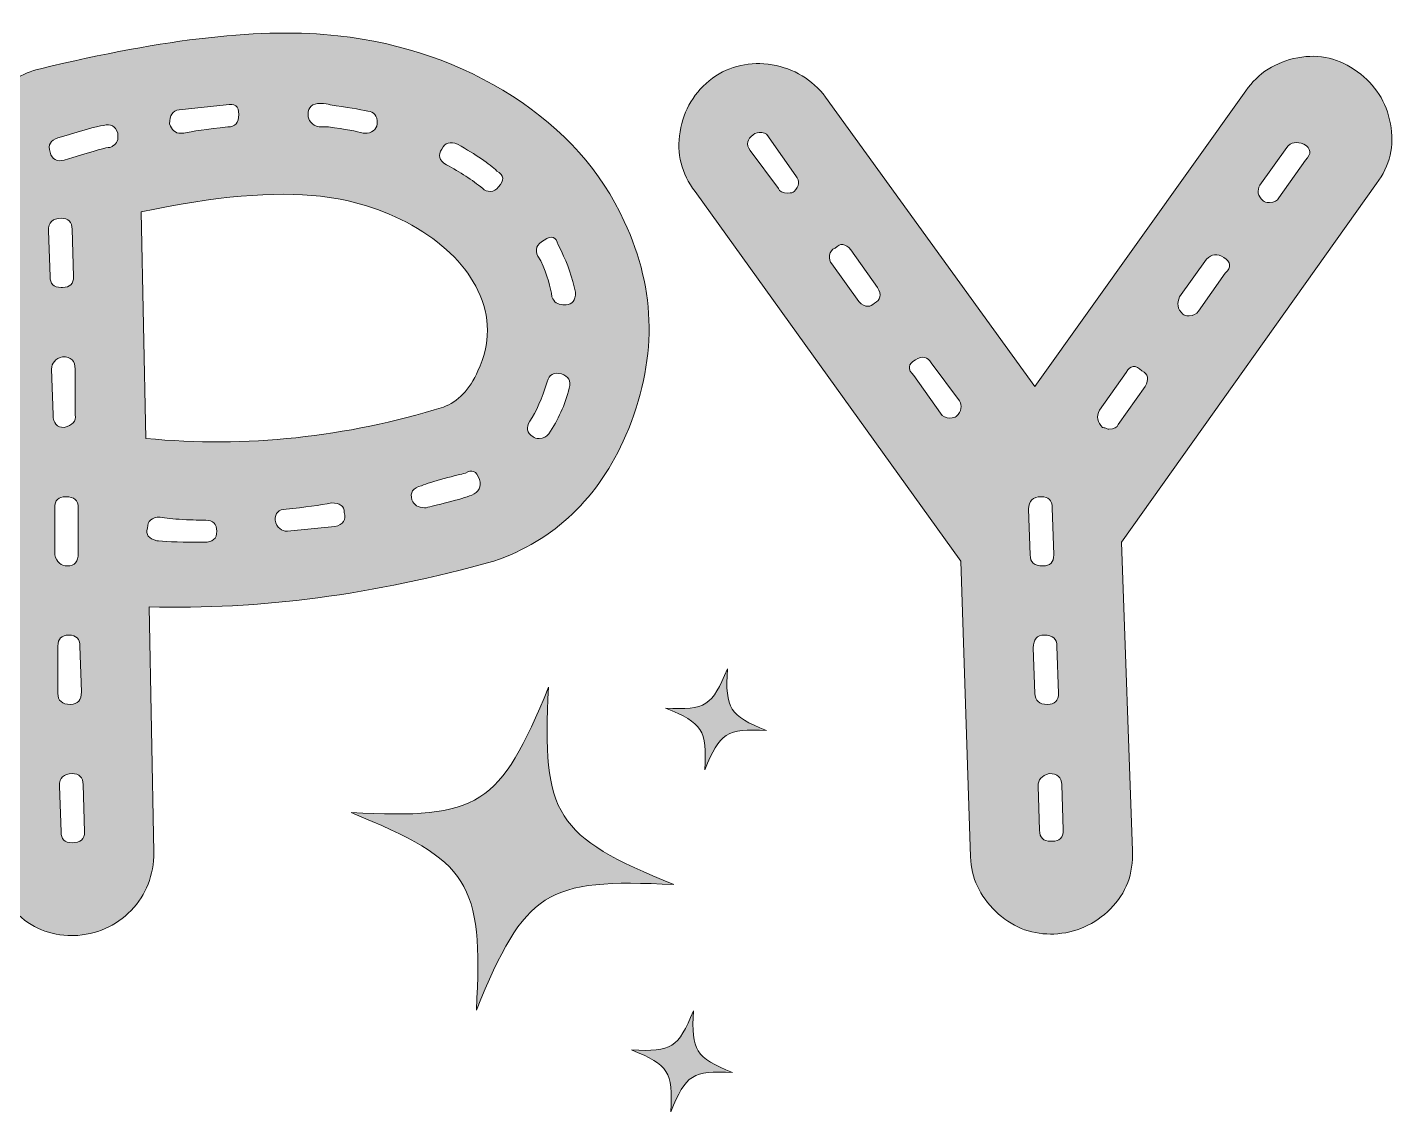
# Model space of a CAD drawing. Header units: inches. Extents: x 1.7 to 13.2, y -16.3 to -1.7.
# Drawn here: x 9.007 to 12.943, y -4.836 to -1.713 of the extents above; entities that cross this region are included whole.
import ezdxf

# ---------------------------------------------------------------- set-up
doc = ezdxf.new("R2010")
doc.units = ezdxf.units.IN
doc.header["$MEASUREMENT"] = 0
doc.layers.add('Layer 1', color=7, linetype='Continuous')

# ---------------------------------------------------------------- blocks, each defined once
blk = doc.blocks.new('block 4')
at = {"layer": 'Layer 1', "true_color": 0xffffff}
h = blk.add_hatch(color=7, dxfattribs=at)
h.dxf.hatch_style = 2
edge = h.paths.add_edge_path()
edge.add_spline(control_points=[(10.8443, -3.6735), (10.9597, -3.6795), (10.9784, -3.6676), (11.022, -3.5607), (11.016, -3.676), (11.0278, -3.6947), (11.1348, -3.7383), (11.0194, -3.7323), (11.0008, -3.7442), (10.9571, -3.8511), (10.9631, -3.7358), (10.9513, -3.7171), (10.8443, -3.6735)], knot_values=[0, 0, 0, 0, 1, 1, 1, 2, 2, 2, 3, 3, 3, 4, 4, 4, 4], degree=3, periodic=1)
h = blk.add_hatch(color=7, dxfattribs=at)
h.dxf.hatch_style = 2
edge = h.paths.add_edge_path()
edge.add_spline(control_points=[(9.9386, -3.9744), (10.3078, -3.9936), (10.3675, -3.9557), (10.5071, -3.6134), (10.4879, -3.9826), (10.5258, -4.0423), (10.8681, -4.1819), (10.4989, -4.1627), (10.4392, -4.2006), (10.2996, -4.5429), (10.3188, -4.1737), (10.2809, -4.114), (9.9386, -3.9744)], knot_values=[0, 0, 0, 0, 1, 1, 1, 2, 2, 2, 3, 3, 3, 4, 4, 4, 4], degree=3, periodic=1)
h = blk.add_hatch(color=7, dxfattribs=at)
h.dxf.hatch_style = 2
edge = h.paths.add_edge_path()
edge.add_spline(control_points=[(10.7465, -4.6579), (10.8619, -4.6639), (10.8806, -4.6521), (10.9242, -4.5451), (10.9182, -4.6605), (10.93, -4.6791), (11.037, -4.7227), (10.9216, -4.7167), (10.903, -4.7286), (10.8593, -4.8356), (10.8653, -4.7202), (10.8535, -4.7015), (10.7465, -4.6579)], knot_values=[0, 0, 0, 0, 1, 1, 1, 2, 2, 2, 3, 3, 3, 4, 4, 4, 4], degree=3, periodic=1)
at = {"layer": 'Layer 1', "lineweight": 0}
for points in [[(10.8443, -3.6735), (10.9597, -3.6795), (10.9784, -3.6676), (11.022, -3.5607), (11.016, -3.676), (11.0278, -3.6947), (11.1348, -3.7383), (11.0194, -3.7323), (11.0008, -3.7442), (10.9571, -3.8511), (10.9631, -3.7358), (10.9513, -3.7171), (10.8443, -3.6735)], [(9.9386, -3.9744), (10.3078, -3.9936), (10.3675, -3.9557), (10.5071, -3.6134), (10.4879, -3.9826), (10.5258, -4.0423), (10.8681, -4.1819), (10.4989, -4.1627), (10.4392, -4.2006), (10.2996, -4.5429), (10.3188, -4.1737), (10.2809, -4.114), (9.9386, -3.9744)], [(10.7465, -4.6579), (10.8619, -4.6639), (10.8806, -4.6521), (10.9242, -4.5451), (10.9182, -4.6605), (10.93, -4.6791), (11.037, -4.7227), (10.9216, -4.7167), (10.903, -4.7286), (10.8593, -4.8356), (10.8653, -4.7202), (10.8535, -4.7015), (10.7465, -4.6579)]]:
    blk.add_open_spline(points, degree=3, knots=[0, 0, 0, 0, 1, 1, 1, 2, 2, 2, 3, 3, 3, 4, 4, 4, 4], dxfattribs=at)
blk = doc.blocks.new('block 30')
at = {"layer": 'Layer 1', "true_color": 0xffffff}
h = blk.add_hatch(color=7, dxfattribs=at)
h.dxf.hatch_style = 2
edge = h.paths.add_edge_path()
edge.add_spline(control_points=[(8.8635, -2.0637), (8.8635, -2.0094), (8.8801, -1.9603), (8.9133, -1.9165), (8.9465, -1.8728), (8.9903, -1.8448), (9.0447, -1.8327), (9.4041, -1.7451), (9.6895, -1.7134), (9.9009, -1.7376), (10.0881, -1.7587), (10.2556, -1.8168), (10.4037, -1.912), (10.5516, -2.0071), (10.6588, -2.1271), (10.7253, -2.2721), (10.8188, -2.4714), (10.8205, -2.6768), (10.7299, -2.8881), (10.6512, -3.0693), (10.5244, -3.1902), (10.3494, -3.2505), (10.0051, -3.3472), (9.6744, -3.391), (9.3573, -3.3819), (9.3573, -3.3819), (9.3709, -4.0886), (9.3709, -4.0886), (9.3709, -4.155), (9.3489, -4.2109), (9.3051, -4.2562), (9.2613, -4.3015), (9.2061, -4.3257), (9.1398, -4.3287), (9.1398, -4.3287), (9.1353, -4.3287), (9.1353, -4.3287), (9.0719, -4.3287), (9.0175, -4.306), (8.9722, -4.2607), (8.9269, -4.2154), (8.9043, -4.1611), (8.9043, -4.0976), (8.9043, -4.0976), (8.8635, -2.0637), (8.8635, -2.0637)], knot_values=[0, 0, 0, 0, 1, 1, 1, 2, 2, 2, 3, 3, 3, 4, 4, 4, 5, 5, 5, 6, 6, 6, 7, 7, 7, 8, 8, 8, 9, 9, 9, 10, 10, 10, 11, 11, 11, 12, 12, 12, 13, 13, 13, 14, 14, 14, 15, 15, 15, 15], degree=3, periodic=1)
edge = h.paths.add_edge_path()
edge.add_spline(control_points=[(9.1036, -2.263), (9.0794, -2.263), (9.0673, -2.2751), (9.0673, -2.2993), (9.0673, -2.2993), (9.0719, -2.4307), (9.0719, -2.4307), (9.0719, -2.4518), (9.0824, -2.4624), (9.1036, -2.4624), (9.1036, -2.4624), (9.1081, -2.4624), (9.1081, -2.4624), (9.1293, -2.4624), (9.1398, -2.4518), (9.1398, -2.4307), (9.1398, -2.4307), (9.1353, -2.2948), (9.1353, -2.2948), (9.1353, -2.2736), (9.1247, -2.263), (9.1036, -2.263)], knot_values=[0, 0, 0, 0, 1, 1, 1, 2, 2, 2, 3, 3, 3, 4, 4, 4, 5, 5, 5, 6, 6, 6, 7, 7, 7, 7], degree=3, periodic=1)
edge = h.paths.add_edge_path()
edge.add_spline(control_points=[(9.0945, -2.032), (9.0734, -2.038), (9.0658, -2.0516), (9.0719, -2.0728), (9.0779, -2.0939), (9.0915, -2.1015), (9.1126, -2.0954), (9.1821, -2.0743), (9.2242, -2.0622), (9.2395, -2.0592), (9.2455, -2.0592), (9.2501, -2.0577), (9.2531, -2.0547), (9.265, -2.0486), (9.2695, -2.0365), (9.2667, -2.0184), (9.2605, -1.9973), (9.2469, -1.9897), (9.2259, -1.9958), (9.2048, -1.9988), (9.161, -2.0109), (9.0945, -2.032)], knot_values=[0, 0, 0, 0, 1, 1, 1, 2, 2, 2, 3, 3, 3, 4, 4, 4, 5, 5, 5, 6, 6, 6, 7, 7, 7, 7], degree=3, periodic=1)
edge = h.paths.add_edge_path()
edge.add_spline(control_points=[(9.0764, -2.6979), (9.0764, -2.6979), (9.0809, -2.8293), (9.0809, -2.8293), (9.0809, -2.8535), (9.0915, -2.8655), (9.1126, -2.8655), (9.1368, -2.8595), (9.1474, -2.8474), (9.1444, -2.8293), (9.1444, -2.8293), (9.1444, -2.6979), (9.1444, -2.6979), (9.1444, -2.6738), (9.1323, -2.6617), (9.1081, -2.6617), (9.087, -2.6677), (9.0764, -2.6798), (9.0764, -2.6979)], knot_values=[0, 0, 0, 0, 1, 1, 1, 2, 2, 2, 3, 3, 3, 4, 4, 4, 5, 5, 5, 6, 6, 6, 6], degree=3, periodic=1)
edge = h.paths.add_edge_path()
edge.add_spline(control_points=[(9.0855, -3.0965), (9.0855, -3.0965), (9.0855, -3.2324), (9.0855, -3.2324), (9.0915, -3.2536), (9.1036, -3.2641), (9.1217, -3.2641), (9.1428, -3.2641), (9.1534, -3.2521), (9.1534, -3.2279), (9.1534, -3.2279), (9.1534, -3.0965), (9.1534, -3.0965), (9.1534, -3.0754), (9.1413, -3.0648), (9.1172, -3.0648), (9.096, -3.0648), (9.0855, -3.0754), (9.0855, -3.0965)], knot_values=[0, 0, 0, 0, 1, 1, 1, 2, 2, 2, 3, 3, 3, 4, 4, 4, 5, 5, 5, 6, 6, 6, 6], degree=3, periodic=1)
edge = h.paths.add_edge_path()
edge.add_spline(control_points=[(9.0945, -3.4951), (9.0945, -3.4951), (9.0945, -3.6311), (9.0945, -3.6311), (9.0945, -3.6523), (9.1066, -3.6628), (9.1308, -3.6628), (9.1519, -3.6628), (9.1625, -3.6508), (9.1625, -3.6265), (9.1625, -3.6265), (9.1579, -3.4951), (9.1579, -3.4951), (9.1579, -3.4741), (9.1474, -3.4634), (9.1262, -3.4634), (9.1051, -3.4634), (9.0945, -3.4741), (9.0945, -3.4951)], knot_values=[0, 0, 0, 0, 1, 1, 1, 2, 2, 2, 3, 3, 3, 4, 4, 4, 5, 5, 5, 6, 6, 6, 6], degree=3, periodic=1)
edge = h.paths.add_edge_path()
edge.add_spline(control_points=[(9.1353, -4.0614), (9.1595, -4.0614), (9.1715, -4.0508), (9.1715, -4.0297), (9.1715, -4.0297), (9.167, -3.8938), (9.167, -3.8938), (9.167, -3.8727), (9.1564, -3.8621), (9.1353, -3.8621), (9.1111, -3.8621), (9.0991, -3.8742), (9.0991, -3.8983), (9.0991, -3.8983), (9.1036, -4.0297), (9.1036, -4.0297), (9.1036, -4.0508), (9.1142, -4.0614), (9.1353, -4.0614)], knot_values=[0, 0, 0, 0, 1, 1, 1, 2, 2, 2, 3, 3, 3, 4, 4, 4, 5, 5, 5, 6, 6, 6, 6], degree=3, periodic=1)
edge = h.paths.add_edge_path()
edge.add_spline(control_points=[(9.851, -2.1996), (9.718, -2.1845), (9.5459, -2.1996), (9.3346, -2.2449), (9.3346, -2.2449), (9.3482, -2.8972), (9.3482, -2.8972), (9.6381, -2.9244), (9.9235, -2.8942), (10.2044, -2.8066), (10.2465, -2.7915), (10.2798, -2.7568), (10.3041, -2.7025), (10.3403, -2.6239), (10.3403, -2.5469), (10.3041, -2.4714), (10.2707, -2.402), (10.2126, -2.3423), (10.1296, -2.2925), (10.0465, -2.2427), (9.9536, -2.2117), (9.851, -2.1996)], knot_values=[0, 0, 0, 0, 1, 1, 1, 2, 2, 2, 3, 3, 3, 4, 4, 4, 5, 5, 5, 6, 6, 6, 7, 7, 7, 7], degree=3, periodic=1)
edge = h.paths.add_edge_path()
edge.add_spline(control_points=[(9.5158, -3.1962), (9.54, -3.1962), (9.5521, -3.1857), (9.5521, -3.1645), (9.5521, -3.1434), (9.5414, -3.1327), (9.5203, -3.1327), (9.5051, -3.1327), (9.4833, -3.1321), (9.4546, -3.1305), (9.4259, -3.129), (9.4041, -3.1268), (9.389, -3.1237), (9.3647, -3.1237), (9.3527, -3.1343), (9.3527, -3.1554), (9.3466, -3.1735), (9.3556, -3.1857), (9.3799, -3.1916), (9.3799, -3.1916), (9.3844, -3.1916), (9.3844, -3.1916), (9.4116, -3.1947), (9.4553, -3.1962), (9.5158, -3.1962)], knot_values=[0, 0, 0, 0, 1, 1, 1, 2, 2, 2, 3, 3, 3, 4, 4, 4, 5, 5, 5, 6, 6, 6, 7, 7, 7, 8, 8, 8, 8], degree=3, periodic=1)
edge = h.paths.add_edge_path()
edge.add_spline(control_points=[(9.4433, -1.9505), (9.4252, -1.9535), (9.4162, -1.9671), (9.4162, -1.9912), (9.4222, -2.0094), (9.4326, -2.0184), (9.4479, -2.0184), (9.4479, -2.0184), (9.4569, -2.0184), (9.4569, -2.0184), (9.4811, -2.0124), (9.5232, -2.0063), (9.5838, -2.0003), (9.6048, -2.0003), (9.6155, -1.9883), (9.6155, -1.9641), (9.6155, -1.9399), (9.6034, -1.9308), (9.5792, -1.9369), (9.5792, -1.9369), (9.4433, -1.9505), (9.4433, -1.9505)], knot_values=[0, 0, 0, 0, 1, 1, 1, 2, 2, 2, 3, 3, 3, 4, 4, 4, 5, 5, 5, 6, 6, 6, 7, 7, 7, 7], degree=3, periodic=1)
edge = h.paths.add_edge_path()
edge.add_spline(control_points=[(9.8918, -3.1509), (9.916, -3.1449), (9.925, -3.1313), (9.919, -3.1101), (9.919, -3.092), (9.9069, -3.0829), (9.8828, -3.0829), (9.8494, -3.089), (9.8057, -3.0951), (9.7514, -3.101), (9.7302, -3.101), (9.7197, -3.1117), (9.7197, -3.1327), (9.7257, -3.154), (9.7378, -3.1645), (9.7559, -3.1645), (9.7559, -3.1645), (9.8918, -3.1509), (9.8918, -3.1509)], knot_values=[0, 0, 0, 0, 1, 1, 1, 2, 2, 2, 3, 3, 3, 4, 4, 4, 5, 5, 5, 6, 6, 6, 6], degree=3, periodic=1)
edge = h.paths.add_edge_path()
edge.add_spline(control_points=[(9.851, -1.9323), (9.8267, -1.9323), (9.8148, -1.943), (9.8148, -1.9641), (9.8148, -1.9822), (9.8254, -1.9943), (9.8465, -2.0003), (9.8465, -2.0003), (9.8737, -2.0003), (9.8737, -2.0003), (9.9219, -2.0063), (9.9552, -2.0124), (9.9734, -2.0184), (9.9734, -2.0184), (9.9779, -2.0184), (9.9779, -2.0184), (9.9989, -2.0184), (10.0111, -2.0094), (10.0141, -1.9912), (10.0141, -1.9671), (10.0051, -1.955), (9.9869, -1.955), (9.9626, -1.949), (9.9264, -1.943), (9.8782, -1.9369), (9.872, -1.9339), (9.863, -1.9323), (9.851, -1.9323)], knot_values=[0, 0, 0, 0, 1, 1, 1, 2, 2, 2, 3, 3, 3, 4, 4, 4, 5, 5, 5, 6, 6, 6, 7, 7, 7, 8, 8, 8, 9, 9, 9, 9], degree=3, periodic=1)
edge = h.paths.add_edge_path()
edge.add_spline(control_points=[(10.2859, -3.0603), (10.3069, -3.0512), (10.3145, -3.0362), (10.3086, -3.015), (10.2995, -2.9909), (10.2859, -2.9848), (10.2678, -2.9968), (10.2556, -2.9999), (10.2353, -3.0052), (10.2066, -3.0127), (10.1779, -3.0203), (10.1561, -3.0271), (10.141, -3.0331), (10.1167, -3.0392), (10.1076, -3.0528), (10.1138, -3.0739), (10.1198, -3.089), (10.1319, -3.0965), (10.15, -3.0965), (10.15, -3.0965), (10.1546, -3.0965), (10.1546, -3.0965), (10.1665, -3.0936), (10.1876, -3.0883), (10.218, -3.0806), (10.248, -3.0732), (10.2707, -3.0664), (10.2859, -3.0603)], knot_values=[0, 0, 0, 0, 1, 1, 1, 2, 2, 2, 3, 3, 3, 4, 4, 4, 5, 5, 5, 6, 6, 6, 7, 7, 7, 8, 8, 8, 9, 9, 9, 9], degree=3, periodic=1)
edge = h.paths.add_edge_path()
edge.add_spline(control_points=[(10.1999, -2.0637), (10.1876, -2.0818), (10.1922, -2.0969), (10.2134, -2.109), (10.2526, -2.1302), (10.2873, -2.1528), (10.3176, -2.177), (10.3235, -2.183), (10.3312, -2.186), (10.3403, -2.186), (10.3494, -2.186), (10.3568, -2.1815), (10.3629, -2.1724), (10.3811, -2.1543), (10.3794, -2.1392), (10.3584, -2.1271), (10.3371, -2.106), (10.2995, -2.0803), (10.2452, -2.0501), (10.2239, -2.0411), (10.2089, -2.0456), (10.1999, -2.0637)], knot_values=[0, 0, 0, 0, 1, 1, 1, 2, 2, 2, 3, 3, 3, 4, 4, 4, 5, 5, 5, 6, 6, 6, 7, 7, 7, 7], degree=3, periodic=1)
edge = h.paths.add_edge_path()
edge.add_spline(control_points=[(10.4535, -2.8474), (10.4413, -2.8655), (10.4445, -2.8806), (10.4626, -2.8927), (10.4655, -2.8957), (10.4717, -2.8972), (10.4807, -2.8972), (10.4927, -2.8972), (10.5017, -2.8927), (10.5079, -2.8837), (10.5351, -2.8444), (10.5546, -2.8006), (10.5668, -2.7523), (10.5727, -2.7311), (10.5651, -2.7176), (10.5441, -2.7115), (10.5229, -2.7055), (10.5093, -2.713), (10.5034, -2.7342), (10.4881, -2.7825), (10.4717, -2.8202), (10.4535, -2.8474)], knot_values=[0, 0, 0, 0, 1, 1, 1, 2, 2, 2, 3, 3, 3, 4, 4, 4, 5, 5, 5, 6, 6, 6, 7, 7, 7, 7], degree=3, periodic=1)
edge = h.paths.add_edge_path()
edge.add_spline(control_points=[(10.4943, -2.3265), (10.473, -2.3385), (10.4671, -2.3536), (10.4762, -2.3718), (10.4762, -2.3718), (10.4853, -2.3854), (10.4853, -2.3854), (10.5034, -2.4276), (10.5138, -2.4624), (10.517, -2.4895), (10.5229, -2.5046), (10.5334, -2.5122), (10.5487, -2.5122), (10.5487, -2.5122), (10.5577, -2.5122), (10.5577, -2.5122), (10.5759, -2.5122), (10.5849, -2.5001), (10.5849, -2.476), (10.5759, -2.4337), (10.5623, -2.3944), (10.5441, -2.3582), (10.5441, -2.3582), (10.5351, -2.3401), (10.5351, -2.3401), (10.5289, -2.3159), (10.5153, -2.3114), (10.4943, -2.3265)], knot_values=[0, 0, 0, 0, 1, 1, 1, 2, 2, 2, 3, 3, 3, 4, 4, 4, 5, 5, 5, 6, 6, 6, 7, 7, 7, 8, 8, 8, 9, 9, 9, 9], degree=3, periodic=1)
h = blk.add_hatch(color=7, dxfattribs=at)
h.dxf.hatch_style = 2
edge = h.paths.add_edge_path()
edge.add_spline(control_points=[(12.8362, -1.8417), (12.8874, -1.878), (12.9191, -1.9278), (12.9314, -1.9912), (12.9433, -2.0547), (12.9297, -2.112), (12.8906, -2.1634), (12.8906, -2.1634), (12.1567, -3.1962), (12.1567, -3.1962), (12.1567, -3.1962), (12.1884, -4.0841), (12.1884, -4.0841), (12.1913, -4.1505), (12.1703, -4.2064), (12.125, -4.2517), (12.0797, -4.297), (12.0253, -4.3212), (11.9619, -4.3242), (11.9619, -4.3242), (11.9529, -4.3242), (11.9529, -4.3242), (11.8923, -4.3242), (11.8396, -4.3023), (11.7943, -4.2585), (11.749, -4.2147), (11.7247, -4.1626), (11.7218, -4.1022), (11.7218, -4.1022), (11.6946, -3.2505), (11.6946, -3.2505), (11.6946, -3.2505), (10.9291, -2.186), (10.9291, -2.186), (10.8898, -2.1347), (10.8754, -2.0773), (10.886, -2.0139), (10.8965, -1.9505), (10.9276, -1.8991), (10.9789, -1.8599), (11.0302, -1.8236), (11.0876, -1.8108), (11.151, -1.8214), (11.2145, -1.832), (11.2658, -1.8629), (11.3051, -1.9142), (11.3051, -1.9142), (11.9076, -2.7478), (11.9076, -2.7478), (11.9076, -2.7478), (12.5146, -1.8961), (12.5146, -1.8961), (12.5508, -1.8448), (12.6007, -1.8131), (12.6641, -1.801), (12.7275, -1.789), (12.7847, -1.8026), (12.8362, -1.8417)], knot_values=[0, 0, 0, 0, 1, 1, 1, 2, 2, 2, 3, 3, 3, 4, 4, 4, 5, 5, 5, 6, 6, 6, 7, 7, 7, 8, 8, 8, 9, 9, 9, 10, 10, 10, 11, 11, 11, 12, 12, 12, 13, 13, 13, 14, 14, 14, 15, 15, 15, 16, 16, 16, 17, 17, 17, 18, 18, 18, 19, 19, 19, 19], degree=3, periodic=1)
edge = h.paths.add_edge_path()
edge.add_spline(control_points=[(11.2145, -2.186), (11.2296, -2.1709), (11.2311, -2.1558), (11.219, -2.1407), (11.219, -2.1407), (11.142, -2.032), (11.142, -2.032), (11.139, -2.0229), (11.1321, -2.0177), (11.1215, -2.0162), (11.111, -2.0146), (11.1027, -2.0169), (11.0967, -2.0229), (11.0786, -2.035), (11.0755, -2.0501), (11.0876, -2.0682), (11.0876, -2.0682), (11.1692, -2.177), (11.1692, -2.177), (11.1722, -2.186), (11.1812, -2.1906), (11.1963, -2.1906), (11.2054, -2.1906), (11.2114, -2.189), (11.2145, -2.186)], knot_values=[0, 0, 0, 0, 1, 1, 1, 2, 2, 2, 3, 3, 3, 4, 4, 4, 5, 5, 5, 6, 6, 6, 7, 7, 7, 8, 8, 8, 8], degree=3, periodic=1)
edge = h.paths.add_edge_path()
edge.add_spline(control_points=[(11.4455, -2.5077), (11.4636, -2.4986), (11.4665, -2.4835), (11.4545, -2.4624), (11.4545, -2.4624), (11.3775, -2.3536), (11.3775, -2.3536), (11.3623, -2.3355), (11.3473, -2.334), (11.3322, -2.3491), (11.3232, -2.3521), (11.3178, -2.3589), (11.3163, -2.3695), (11.3148, -2.3801), (11.3171, -2.3884), (11.3232, -2.3944), (11.3232, -2.3944), (11.4002, -2.5031), (11.4002, -2.5031), (11.4092, -2.5122), (11.4183, -2.5167), (11.4274, -2.5167), (11.4334, -2.5167), (11.4393, -2.5137), (11.4455, -2.5077)], knot_values=[0, 0, 0, 0, 1, 1, 1, 2, 2, 2, 3, 3, 3, 4, 4, 4, 5, 5, 5, 6, 6, 6, 7, 7, 7, 8, 8, 8, 8], degree=3, periodic=1)
edge = h.paths.add_edge_path()
edge.add_spline(control_points=[(11.6811, -2.8338), (11.6962, -2.8187), (11.6992, -2.8036), (11.6901, -2.7885), (11.6901, -2.7885), (11.6086, -2.6798), (11.6086, -2.6798), (11.5995, -2.6617), (11.5843, -2.6587), (11.5633, -2.6707), (11.5421, -2.6828), (11.5406, -2.6979), (11.5587, -2.716), (11.5587, -2.716), (11.6358, -2.8248), (11.6358, -2.8248), (11.6418, -2.8338), (11.6509, -2.8384), (11.6629, -2.8384), (11.672, -2.8384), (11.678, -2.8368), (11.6811, -2.8338)], knot_values=[0, 0, 0, 0, 1, 1, 1, 2, 2, 2, 3, 3, 3, 4, 4, 4, 5, 5, 5, 6, 6, 6, 7, 7, 7, 7], degree=3, periodic=1)
edge = h.paths.add_edge_path()
edge.add_spline(control_points=[(11.8894, -3.101), (11.8894, -3.101), (11.894, -3.2324), (11.894, -3.2324), (11.894, -3.2536), (11.9059, -3.2641), (11.9302, -3.2641), (11.9512, -3.2641), (11.9619, -3.2536), (11.9619, -3.2324), (11.9619, -3.2324), (11.9574, -3.0965), (11.9574, -3.0965), (11.9574, -3.0754), (11.9467, -3.0648), (11.9257, -3.0648), (11.9014, -3.0648), (11.8894, -3.0769), (11.8894, -3.101)], knot_values=[0, 0, 0, 0, 1, 1, 1, 2, 2, 2, 3, 3, 3, 4, 4, 4, 5, 5, 5, 6, 6, 6, 6], degree=3, periodic=1)
edge = h.paths.add_edge_path()
edge.add_spline(control_points=[(11.903, -3.4997), (11.903, -3.4997), (11.9076, -3.6311), (11.9076, -3.6311), (11.9076, -3.6523), (11.9195, -3.6628), (11.9438, -3.6628), (11.9648, -3.6628), (11.9755, -3.6523), (11.9755, -3.6311), (11.9755, -3.6311), (11.971, -3.4951), (11.971, -3.4951), (11.971, -3.4741), (11.9589, -3.4634), (11.9347, -3.4634), (11.9136, -3.4634), (11.903, -3.4756), (11.903, -3.4997)], knot_values=[0, 0, 0, 0, 1, 1, 1, 2, 2, 2, 3, 3, 3, 4, 4, 4, 5, 5, 5, 6, 6, 6, 6], degree=3, periodic=1)
edge = h.paths.add_edge_path()
edge.add_spline(control_points=[(11.9574, -4.0569), (11.9784, -4.0569), (11.9891, -4.0463), (11.9891, -4.0252), (11.9891, -4.0252), (11.9846, -3.8938), (11.9846, -3.8938), (11.9846, -3.8727), (11.9725, -3.8621), (11.9483, -3.8621), (11.9272, -3.8682), (11.9166, -3.8802), (11.9166, -3.8983), (11.9166, -3.8983), (11.9211, -4.0252), (11.9211, -4.0252), (11.9211, -4.0463), (11.9317, -4.0569), (11.9529, -4.0569), (11.9529, -4.0569), (11.9574, -4.0569), (11.9574, -4.0569)], knot_values=[0, 0, 0, 0, 1, 1, 1, 2, 2, 2, 3, 3, 3, 4, 4, 4, 5, 5, 5, 6, 6, 6, 7, 7, 7, 7], degree=3, periodic=1)
edge = h.paths.add_edge_path()
edge.add_spline(control_points=[(12.2247, -2.7478), (12.2366, -2.7266), (12.2337, -2.7115), (12.2156, -2.7025), (12.1975, -2.6843), (12.1822, -2.6858), (12.1703, -2.707), (12.1703, -2.707), (12.0933, -2.8157), (12.0933, -2.8157), (12.0842, -2.8338), (12.0871, -2.8504), (12.1023, -2.8655), (12.1052, -2.8655), (12.1084, -2.8663), (12.1114, -2.8678), (12.1143, -2.8693), (12.1174, -2.8701), (12.1205, -2.8701), (12.1356, -2.8701), (12.1446, -2.8655), (12.1476, -2.8565), (12.1476, -2.8565), (12.2247, -2.7478), (12.2247, -2.7478)], knot_values=[0, 0, 0, 0, 1, 1, 1, 2, 2, 2, 3, 3, 3, 4, 4, 4, 5, 5, 5, 6, 6, 6, 7, 7, 7, 8, 8, 8, 8], degree=3, periodic=1)
edge = h.paths.add_edge_path()
edge.add_spline(control_points=[(12.4557, -2.4216), (12.4738, -2.4035), (12.4722, -2.3884), (12.4512, -2.3763), (12.433, -2.3642), (12.4163, -2.3657), (12.4013, -2.3808), (12.4013, -2.3808), (12.3243, -2.4895), (12.3243, -2.4895), (12.3153, -2.5077), (12.3181, -2.5243), (12.3334, -2.5394), (12.3363, -2.5424), (12.3424, -2.5439), (12.3515, -2.5439), (12.3634, -2.5439), (12.3725, -2.5394), (12.3787, -2.5303), (12.3787, -2.5303), (12.4557, -2.4216), (12.4557, -2.4216)], knot_values=[0, 0, 0, 0, 1, 1, 1, 2, 2, 2, 3, 3, 3, 4, 4, 4, 5, 5, 5, 6, 6, 6, 7, 7, 7, 7], degree=3, periodic=1)
edge = h.paths.add_edge_path()
edge.add_spline(control_points=[(12.6867, -2.0954), (12.7048, -2.0773), (12.7032, -2.0622), (12.6822, -2.0501), (12.6609, -2.0411), (12.6443, -2.0441), (12.6324, -2.0592), (12.6324, -2.0592), (12.5554, -2.1679), (12.5554, -2.1679), (12.5463, -2.183), (12.5492, -2.1981), (12.5644, -2.2132), (12.5673, -2.2162), (12.5735, -2.2177), (12.5825, -2.2177), (12.5975, -2.2177), (12.6066, -2.2132), (12.6097, -2.2041), (12.6097, -2.2041), (12.6867, -2.0954), (12.6867, -2.0954)], knot_values=[0, 0, 0, 0, 1, 1, 1, 2, 2, 2, 3, 3, 3, 4, 4, 4, 5, 5, 5, 6, 6, 6, 7, 7, 7, 7], degree=3, periodic=1)
at = {"layer": 'Layer 1', "lineweight": 0}
for points, knots in [([(8.8635, -2.0637), (8.8635, -2.0094), (8.8801, -1.9603), (8.9133, -1.9165), (8.9465, -1.8728), (8.9903, -1.8448), (9.0447, -1.8327), (9.4041, -1.7451), (9.6895, -1.7134), (9.9009, -1.7376), (10.0881, -1.7587), (10.2556, -1.8168), (10.4037, -1.912), (10.5516, -2.0071), (10.6588, -2.1271), (10.7253, -2.2721), (10.8188, -2.4714), (10.8205, -2.6768), (10.7299, -2.8881), (10.6512, -3.0693), (10.5244, -3.1902), (10.3494, -3.2505), (10.0051, -3.3472), (9.6744, -3.391), (9.3573, -3.3819), (9.3573, -3.3819), (9.3709, -4.0886), (9.3709, -4.0886), (9.3709, -4.155), (9.3489, -4.2109), (9.3051, -4.2562), (9.2613, -4.3015), (9.2061, -4.3257), (9.1398, -4.3287), (9.1398, -4.3287), (9.1353, -4.3287), (9.1353, -4.3287), (9.0719, -4.3287), (9.0175, -4.306), (8.9722, -4.2607), (8.9269, -4.2154), (8.9043, -4.1611), (8.9043, -4.0976), (8.9043, -4.0976), (8.8635, -2.0637), (8.8635, -2.0637)], [0, 0, 0, 0, 1, 1, 1, 2, 2, 2, 3, 3, 3, 4, 4, 4, 5, 5, 5, 6, 6, 6, 7, 7, 7, 8, 8, 8, 9, 9, 9, 10, 10, 10, 11, 11, 11, 12, 12, 12, 13, 13, 13, 14, 14, 14, 15, 15, 15, 15]), ([(12.8362, -1.8417), (12.8874, -1.878), (12.9191, -1.9278), (12.9314, -1.9912), (12.9433, -2.0547), (12.9297, -2.112), (12.8906, -2.1634), (12.8906, -2.1634), (12.1567, -3.1962), (12.1567, -3.1962), (12.1567, -3.1962), (12.1884, -4.0841), (12.1884, -4.0841), (12.1913, -4.1505), (12.1703, -4.2064), (12.125, -4.2517), (12.0797, -4.297), (12.0253, -4.3212), (11.9619, -4.3242), (11.9619, -4.3242), (11.9529, -4.3242), (11.9529, -4.3242), (11.8923, -4.3242), (11.8396, -4.3023), (11.7943, -4.2585), (11.749, -4.2147), (11.7247, -4.1626), (11.7218, -4.1022), (11.7218, -4.1022), (11.6946, -3.2505), (11.6946, -3.2505), (11.6946, -3.2505), (10.9291, -2.186), (10.9291, -2.186), (10.8898, -2.1347), (10.8754, -2.0773), (10.886, -2.0139), (10.8965, -1.9505), (10.9276, -1.8991), (10.9789, -1.8599), (11.0302, -1.8236), (11.0876, -1.8108), (11.151, -1.8214), (11.2145, -1.832), (11.2658, -1.8629), (11.3051, -1.9142), (11.3051, -1.9142), (11.9076, -2.7478), (11.9076, -2.7478), (11.9076, -2.7478), (12.5146, -1.8961), (12.5146, -1.8961), (12.5508, -1.8448), (12.6007, -1.8131), (12.6641, -1.801), (12.7275, -1.789), (12.7847, -1.8026), (12.8362, -1.8417)], [0, 0, 0, 0, 1, 1, 1, 2, 2, 2, 3, 3, 3, 4, 4, 4, 5, 5, 5, 6, 6, 6, 7, 7, 7, 8, 8, 8, 9, 9, 9, 10, 10, 10, 11, 11, 11, 12, 12, 12, 13, 13, 13, 14, 14, 14, 15, 15, 15, 16, 16, 16, 17, 17, 17, 18, 18, 18, 19, 19, 19, 19]), ([(9.4433, -1.9505), (9.4252, -1.9535), (9.4162, -1.9671), (9.4162, -1.9912), (9.4222, -2.0094), (9.4326, -2.0184), (9.4479, -2.0184), (9.4479, -2.0184), (9.4569, -2.0184), (9.4569, -2.0184), (9.4811, -2.0124), (9.5232, -2.0063), (9.5838, -2.0003), (9.6048, -2.0003), (9.6155, -1.9883), (9.6155, -1.9641), (9.6155, -1.9399), (9.6034, -1.9308), (9.5792, -1.9369), (9.5792, -1.9369), (9.4433, -1.9505), (9.4433, -1.9505)], [0, 0, 0, 0, 1, 1, 1, 2, 2, 2, 3, 3, 3, 4, 4, 4, 5, 5, 5, 6, 6, 6, 7, 7, 7, 7]), ([(9.851, -1.9323), (9.8267, -1.9323), (9.8148, -1.943), (9.8148, -1.9641), (9.8148, -1.9822), (9.8254, -1.9943), (9.8465, -2.0003), (9.8465, -2.0003), (9.8737, -2.0003), (9.8737, -2.0003), (9.9219, -2.0063), (9.9552, -2.0124), (9.9734, -2.0184), (9.9734, -2.0184), (9.9779, -2.0184), (9.9779, -2.0184), (9.9989, -2.0184), (10.0111, -2.0094), (10.0141, -1.9912), (10.0141, -1.9671), (10.0051, -1.955), (9.9869, -1.955), (9.9626, -1.949), (9.9264, -1.943), (9.8782, -1.9369), (9.872, -1.9339), (9.863, -1.9323), (9.851, -1.9323)], [0, 0, 0, 0, 1, 1, 1, 2, 2, 2, 3, 3, 3, 4, 4, 4, 5, 5, 5, 6, 6, 6, 7, 7, 7, 8, 8, 8, 9, 9, 9, 9]), ([(9.0945, -2.032), (9.0734, -2.038), (9.0658, -2.0516), (9.0719, -2.0728), (9.0779, -2.0939), (9.0915, -2.1015), (9.1126, -2.0954), (9.1821, -2.0743), (9.2242, -2.0622), (9.2395, -2.0592), (9.2455, -2.0592), (9.2501, -2.0577), (9.2531, -2.0547), (9.265, -2.0486), (9.2695, -2.0365), (9.2667, -2.0184), (9.2605, -1.9973), (9.2469, -1.9897), (9.2259, -1.9958), (9.2048, -1.9988), (9.161, -2.0109), (9.0945, -2.032)], [0, 0, 0, 0, 1, 1, 1, 2, 2, 2, 3, 3, 3, 4, 4, 4, 5, 5, 5, 6, 6, 6, 7, 7, 7, 7]), ([(10.1999, -2.0637), (10.1876, -2.0818), (10.1922, -2.0969), (10.2134, -2.109), (10.2526, -2.1302), (10.2873, -2.1528), (10.3176, -2.177), (10.3235, -2.183), (10.3312, -2.186), (10.3403, -2.186), (10.3494, -2.186), (10.3568, -2.1815), (10.3629, -2.1724), (10.3811, -2.1543), (10.3794, -2.1392), (10.3584, -2.1271), (10.3371, -2.106), (10.2995, -2.0803), (10.2452, -2.0501), (10.2239, -2.0411), (10.2089, -2.0456), (10.1999, -2.0637)], [0, 0, 0, 0, 1, 1, 1, 2, 2, 2, 3, 3, 3, 4, 4, 4, 5, 5, 5, 6, 6, 6, 7, 7, 7, 7]), ([(11.2145, -2.186), (11.2296, -2.1709), (11.2311, -2.1558), (11.219, -2.1407), (11.219, -2.1407), (11.142, -2.032), (11.142, -2.032), (11.139, -2.0229), (11.1321, -2.0177), (11.1215, -2.0162), (11.111, -2.0146), (11.1027, -2.0169), (11.0967, -2.0229), (11.0786, -2.035), (11.0755, -2.0501), (11.0876, -2.0682), (11.0876, -2.0682), (11.1692, -2.177), (11.1692, -2.177), (11.1722, -2.186), (11.1812, -2.1906), (11.1963, -2.1906), (11.2054, -2.1906), (11.2114, -2.189), (11.2145, -2.186)], [0, 0, 0, 0, 1, 1, 1, 2, 2, 2, 3, 3, 3, 4, 4, 4, 5, 5, 5, 6, 6, 6, 7, 7, 7, 8, 8, 8, 8]), ([(12.6867, -2.0954), (12.7048, -2.0773), (12.7032, -2.0622), (12.6822, -2.0501), (12.6609, -2.0411), (12.6443, -2.0441), (12.6324, -2.0592), (12.6324, -2.0592), (12.5554, -2.1679), (12.5554, -2.1679), (12.5463, -2.183), (12.5492, -2.1981), (12.5644, -2.2132), (12.5673, -2.2162), (12.5735, -2.2177), (12.5825, -2.2177), (12.5975, -2.2177), (12.6066, -2.2132), (12.6097, -2.2041), (12.6097, -2.2041), (12.6867, -2.0954), (12.6867, -2.0954)], [0, 0, 0, 0, 1, 1, 1, 2, 2, 2, 3, 3, 3, 4, 4, 4, 5, 5, 5, 6, 6, 6, 7, 7, 7, 7]), ([(9.851, -2.1996), (9.718, -2.1845), (9.5459, -2.1996), (9.3346, -2.2449), (9.3346, -2.2449), (9.3482, -2.8972), (9.3482, -2.8972), (9.6381, -2.9244), (9.9235, -2.8942), (10.2044, -2.8066), (10.2465, -2.7915), (10.2798, -2.7568), (10.3041, -2.7025), (10.3403, -2.6239), (10.3403, -2.5469), (10.3041, -2.4714), (10.2707, -2.402), (10.2126, -2.3423), (10.1296, -2.2925), (10.0465, -2.2427), (9.9536, -2.2117), (9.851, -2.1996)], [0, 0, 0, 0, 1, 1, 1, 2, 2, 2, 3, 3, 3, 4, 4, 4, 5, 5, 5, 6, 6, 6, 7, 7, 7, 7]), ([(9.1036, -2.263), (9.0794, -2.263), (9.0673, -2.2751), (9.0673, -2.2993), (9.0673, -2.2993), (9.0719, -2.4307), (9.0719, -2.4307), (9.0719, -2.4518), (9.0824, -2.4624), (9.1036, -2.4624), (9.1036, -2.4624), (9.1081, -2.4624), (9.1081, -2.4624), (9.1293, -2.4624), (9.1398, -2.4518), (9.1398, -2.4307), (9.1398, -2.4307), (9.1353, -2.2948), (9.1353, -2.2948), (9.1353, -2.2736), (9.1247, -2.263), (9.1036, -2.263)], [0, 0, 0, 0, 1, 1, 1, 2, 2, 2, 3, 3, 3, 4, 4, 4, 5, 5, 5, 6, 6, 6, 7, 7, 7, 7]), ([(10.4943, -2.3265), (10.473, -2.3385), (10.4671, -2.3536), (10.4762, -2.3718), (10.4762, -2.3718), (10.4853, -2.3854), (10.4853, -2.3854), (10.5034, -2.4276), (10.5138, -2.4624), (10.517, -2.4895), (10.5229, -2.5046), (10.5334, -2.5122), (10.5487, -2.5122), (10.5487, -2.5122), (10.5577, -2.5122), (10.5577, -2.5122), (10.5759, -2.5122), (10.5849, -2.5001), (10.5849, -2.476), (10.5759, -2.4337), (10.5623, -2.3944), (10.5441, -2.3582), (10.5441, -2.3582), (10.5351, -2.3401), (10.5351, -2.3401), (10.5289, -2.3159), (10.5153, -2.3114), (10.4943, -2.3265)], [0, 0, 0, 0, 1, 1, 1, 2, 2, 2, 3, 3, 3, 4, 4, 4, 5, 5, 5, 6, 6, 6, 7, 7, 7, 8, 8, 8, 9, 9, 9, 9]), ([(11.4455, -2.5077), (11.4636, -2.4986), (11.4665, -2.4835), (11.4545, -2.4624), (11.4545, -2.4624), (11.3775, -2.3536), (11.3775, -2.3536), (11.3623, -2.3355), (11.3473, -2.334), (11.3322, -2.3491), (11.3232, -2.3521), (11.3178, -2.3589), (11.3163, -2.3695), (11.3148, -2.3801), (11.3171, -2.3884), (11.3232, -2.3944), (11.3232, -2.3944), (11.4002, -2.5031), (11.4002, -2.5031), (11.4092, -2.5122), (11.4183, -2.5167), (11.4274, -2.5167), (11.4334, -2.5167), (11.4393, -2.5137), (11.4455, -2.5077)], [0, 0, 0, 0, 1, 1, 1, 2, 2, 2, 3, 3, 3, 4, 4, 4, 5, 5, 5, 6, 6, 6, 7, 7, 7, 8, 8, 8, 8]), ([(12.4557, -2.4216), (12.4738, -2.4035), (12.4722, -2.3884), (12.4512, -2.3763), (12.433, -2.3642), (12.4163, -2.3657), (12.4013, -2.3808), (12.4013, -2.3808), (12.3243, -2.4895), (12.3243, -2.4895), (12.3153, -2.5077), (12.3181, -2.5243), (12.3334, -2.5394), (12.3363, -2.5424), (12.3424, -2.5439), (12.3515, -2.5439), (12.3634, -2.5439), (12.3725, -2.5394), (12.3787, -2.5303), (12.3787, -2.5303), (12.4557, -2.4216), (12.4557, -2.4216)], [0, 0, 0, 0, 1, 1, 1, 2, 2, 2, 3, 3, 3, 4, 4, 4, 5, 5, 5, 6, 6, 6, 7, 7, 7, 7]), ([(9.0764, -2.6979), (9.0764, -2.6979), (9.0809, -2.8293), (9.0809, -2.8293), (9.0809, -2.8535), (9.0915, -2.8655), (9.1126, -2.8655), (9.1368, -2.8595), (9.1474, -2.8474), (9.1444, -2.8293), (9.1444, -2.8293), (9.1444, -2.6979), (9.1444, -2.6979), (9.1444, -2.6738), (9.1323, -2.6617), (9.1081, -2.6617), (9.087, -2.6677), (9.0764, -2.6798), (9.0764, -2.6979)], [0, 0, 0, 0, 1, 1, 1, 2, 2, 2, 3, 3, 3, 4, 4, 4, 5, 5, 5, 6, 6, 6, 6]), ([(11.6811, -2.8338), (11.6962, -2.8187), (11.6992, -2.8036), (11.6901, -2.7885), (11.6901, -2.7885), (11.6086, -2.6798), (11.6086, -2.6798), (11.5995, -2.6617), (11.5843, -2.6587), (11.5633, -2.6707), (11.5421, -2.6828), (11.5406, -2.6979), (11.5587, -2.716), (11.5587, -2.716), (11.6358, -2.8248), (11.6358, -2.8248), (11.6418, -2.8338), (11.6509, -2.8384), (11.6629, -2.8384), (11.672, -2.8384), (11.678, -2.8368), (11.6811, -2.8338)], [0, 0, 0, 0, 1, 1, 1, 2, 2, 2, 3, 3, 3, 4, 4, 4, 5, 5, 5, 6, 6, 6, 7, 7, 7, 7]), ([(10.4535, -2.8474), (10.4413, -2.8655), (10.4445, -2.8806), (10.4626, -2.8927), (10.4655, -2.8957), (10.4717, -2.8972), (10.4807, -2.8972), (10.4927, -2.8972), (10.5017, -2.8927), (10.5079, -2.8837), (10.5351, -2.8444), (10.5546, -2.8006), (10.5668, -2.7523), (10.5727, -2.7311), (10.5651, -2.7176), (10.5441, -2.7115), (10.5229, -2.7055), (10.5093, -2.713), (10.5034, -2.7342), (10.4881, -2.7825), (10.4717, -2.8202), (10.4535, -2.8474)], [0, 0, 0, 0, 1, 1, 1, 2, 2, 2, 3, 3, 3, 4, 4, 4, 5, 5, 5, 6, 6, 6, 7, 7, 7, 7]), ([(12.2247, -2.7478), (12.2366, -2.7266), (12.2337, -2.7115), (12.2156, -2.7025), (12.1975, -2.6843), (12.1822, -2.6858), (12.1703, -2.707), (12.1703, -2.707), (12.0933, -2.8157), (12.0933, -2.8157), (12.0842, -2.8338), (12.0871, -2.8504), (12.1023, -2.8655), (12.1052, -2.8655), (12.1084, -2.8663), (12.1114, -2.8678), (12.1143, -2.8693), (12.1174, -2.8701), (12.1205, -2.8701), (12.1356, -2.8701), (12.1446, -2.8655), (12.1476, -2.8565), (12.1476, -2.8565), (12.2247, -2.7478), (12.2247, -2.7478)], [0, 0, 0, 0, 1, 1, 1, 2, 2, 2, 3, 3, 3, 4, 4, 4, 5, 5, 5, 6, 6, 6, 7, 7, 7, 8, 8, 8, 8]), ([(10.2859, -3.0603), (10.3069, -3.0512), (10.3145, -3.0362), (10.3086, -3.015), (10.2995, -2.9909), (10.2859, -2.9848), (10.2678, -2.9968), (10.2556, -2.9999), (10.2353, -3.0052), (10.2066, -3.0127), (10.1779, -3.0203), (10.1561, -3.0271), (10.141, -3.0331), (10.1167, -3.0392), (10.1076, -3.0528), (10.1138, -3.0739), (10.1198, -3.089), (10.1319, -3.0965), (10.15, -3.0965), (10.15, -3.0965), (10.1546, -3.0965), (10.1546, -3.0965), (10.1665, -3.0936), (10.1876, -3.0883), (10.218, -3.0806), (10.248, -3.0732), (10.2707, -3.0664), (10.2859, -3.0603)], [0, 0, 0, 0, 1, 1, 1, 2, 2, 2, 3, 3, 3, 4, 4, 4, 5, 5, 5, 6, 6, 6, 7, 7, 7, 8, 8, 8, 9, 9, 9, 9]), ([(9.0855, -3.0965), (9.0855, -3.0965), (9.0855, -3.2324), (9.0855, -3.2324), (9.0915, -3.2536), (9.1036, -3.2641), (9.1217, -3.2641), (9.1428, -3.2641), (9.1534, -3.2521), (9.1534, -3.2279), (9.1534, -3.2279), (9.1534, -3.0965), (9.1534, -3.0965), (9.1534, -3.0754), (9.1413, -3.0648), (9.1172, -3.0648), (9.096, -3.0648), (9.0855, -3.0754), (9.0855, -3.0965)], [0, 0, 0, 0, 1, 1, 1, 2, 2, 2, 3, 3, 3, 4, 4, 4, 5, 5, 5, 6, 6, 6, 6]), ([(11.8894, -3.101), (11.8894, -3.101), (11.894, -3.2324), (11.894, -3.2324), (11.894, -3.2536), (11.9059, -3.2641), (11.9302, -3.2641), (11.9512, -3.2641), (11.9619, -3.2536), (11.9619, -3.2324), (11.9619, -3.2324), (11.9574, -3.0965), (11.9574, -3.0965), (11.9574, -3.0754), (11.9467, -3.0648), (11.9257, -3.0648), (11.9014, -3.0648), (11.8894, -3.0769), (11.8894, -3.101)], [0, 0, 0, 0, 1, 1, 1, 2, 2, 2, 3, 3, 3, 4, 4, 4, 5, 5, 5, 6, 6, 6, 6]), ([(9.8918, -3.1509), (9.916, -3.1449), (9.925, -3.1313), (9.919, -3.1101), (9.919, -3.092), (9.9069, -3.0829), (9.8828, -3.0829), (9.8494, -3.089), (9.8057, -3.0951), (9.7514, -3.101), (9.7302, -3.101), (9.7197, -3.1117), (9.7197, -3.1327), (9.7257, -3.154), (9.7378, -3.1645), (9.7559, -3.1645), (9.7559, -3.1645), (9.8918, -3.1509), (9.8918, -3.1509)], [0, 0, 0, 0, 1, 1, 1, 2, 2, 2, 3, 3, 3, 4, 4, 4, 5, 5, 5, 6, 6, 6, 6]), ([(9.5158, -3.1962), (9.54, -3.1962), (9.5521, -3.1857), (9.5521, -3.1645), (9.5521, -3.1434), (9.5414, -3.1327), (9.5203, -3.1327), (9.5051, -3.1327), (9.4833, -3.1321), (9.4546, -3.1305), (9.4259, -3.129), (9.4041, -3.1268), (9.389, -3.1237), (9.3647, -3.1237), (9.3527, -3.1343), (9.3527, -3.1554), (9.3466, -3.1735), (9.3556, -3.1857), (9.3799, -3.1916), (9.3799, -3.1916), (9.3844, -3.1916), (9.3844, -3.1916), (9.4116, -3.1947), (9.4553, -3.1962), (9.5158, -3.1962)], [0, 0, 0, 0, 1, 1, 1, 2, 2, 2, 3, 3, 3, 4, 4, 4, 5, 5, 5, 6, 6, 6, 7, 7, 7, 8, 8, 8, 8]), ([(9.0945, -3.4951), (9.0945, -3.4951), (9.0945, -3.6311), (9.0945, -3.6311), (9.0945, -3.6523), (9.1066, -3.6628), (9.1308, -3.6628), (9.1519, -3.6628), (9.1625, -3.6508), (9.1625, -3.6265), (9.1625, -3.6265), (9.1579, -3.4951), (9.1579, -3.4951), (9.1579, -3.4741), (9.1474, -3.4634), (9.1262, -3.4634), (9.1051, -3.4634), (9.0945, -3.4741), (9.0945, -3.4951)], [0, 0, 0, 0, 1, 1, 1, 2, 2, 2, 3, 3, 3, 4, 4, 4, 5, 5, 5, 6, 6, 6, 6]), ([(11.903, -3.4997), (11.903, -3.4997), (11.9076, -3.6311), (11.9076, -3.6311), (11.9076, -3.6523), (11.9195, -3.6628), (11.9438, -3.6628), (11.9648, -3.6628), (11.9755, -3.6523), (11.9755, -3.6311), (11.9755, -3.6311), (11.971, -3.4951), (11.971, -3.4951), (11.971, -3.4741), (11.9589, -3.4634), (11.9347, -3.4634), (11.9136, -3.4634), (11.903, -3.4756), (11.903, -3.4997)], [0, 0, 0, 0, 1, 1, 1, 2, 2, 2, 3, 3, 3, 4, 4, 4, 5, 5, 5, 6, 6, 6, 6]), ([(9.1353, -4.0614), (9.1595, -4.0614), (9.1715, -4.0508), (9.1715, -4.0297), (9.1715, -4.0297), (9.167, -3.8938), (9.167, -3.8938), (9.167, -3.8727), (9.1564, -3.8621), (9.1353, -3.8621), (9.1111, -3.8621), (9.0991, -3.8742), (9.0991, -3.8983), (9.0991, -3.8983), (9.1036, -4.0297), (9.1036, -4.0297), (9.1036, -4.0508), (9.1142, -4.0614), (9.1353, -4.0614)], [0, 0, 0, 0, 1, 1, 1, 2, 2, 2, 3, 3, 3, 4, 4, 4, 5, 5, 5, 6, 6, 6, 6]), ([(11.9574, -4.0569), (11.9784, -4.0569), (11.9891, -4.0463), (11.9891, -4.0252), (11.9891, -4.0252), (11.9846, -3.8938), (11.9846, -3.8938), (11.9846, -3.8727), (11.9725, -3.8621), (11.9483, -3.8621), (11.9272, -3.8682), (11.9166, -3.8802), (11.9166, -3.8983), (11.9166, -3.8983), (11.9211, -4.0252), (11.9211, -4.0252), (11.9211, -4.0463), (11.9317, -4.0569), (11.9529, -4.0569), (11.9529, -4.0569), (11.9574, -4.0569), (11.9574, -4.0569)], [0, 0, 0, 0, 1, 1, 1, 2, 2, 2, 3, 3, 3, 4, 4, 4, 5, 5, 5, 6, 6, 6, 7, 7, 7, 7])]:
    blk.add_open_spline(points, degree=3, knots=knots, dxfattribs=at)
blk = doc.blocks.new('block 2')
at = {"layer": 'Layer 1'}
for name in ['block 30', 'block 4']:
    blk.add_blockref(name, (0, 0), dxfattribs=at)

msp = doc.modelspace()

# ---------------------------------------------------------------- block references
at = {"layer": 'Layer 1'}
msp.add_blockref('block 2', (0, 0), dxfattribs=at)

doc.saveas('drawing.dxf')
